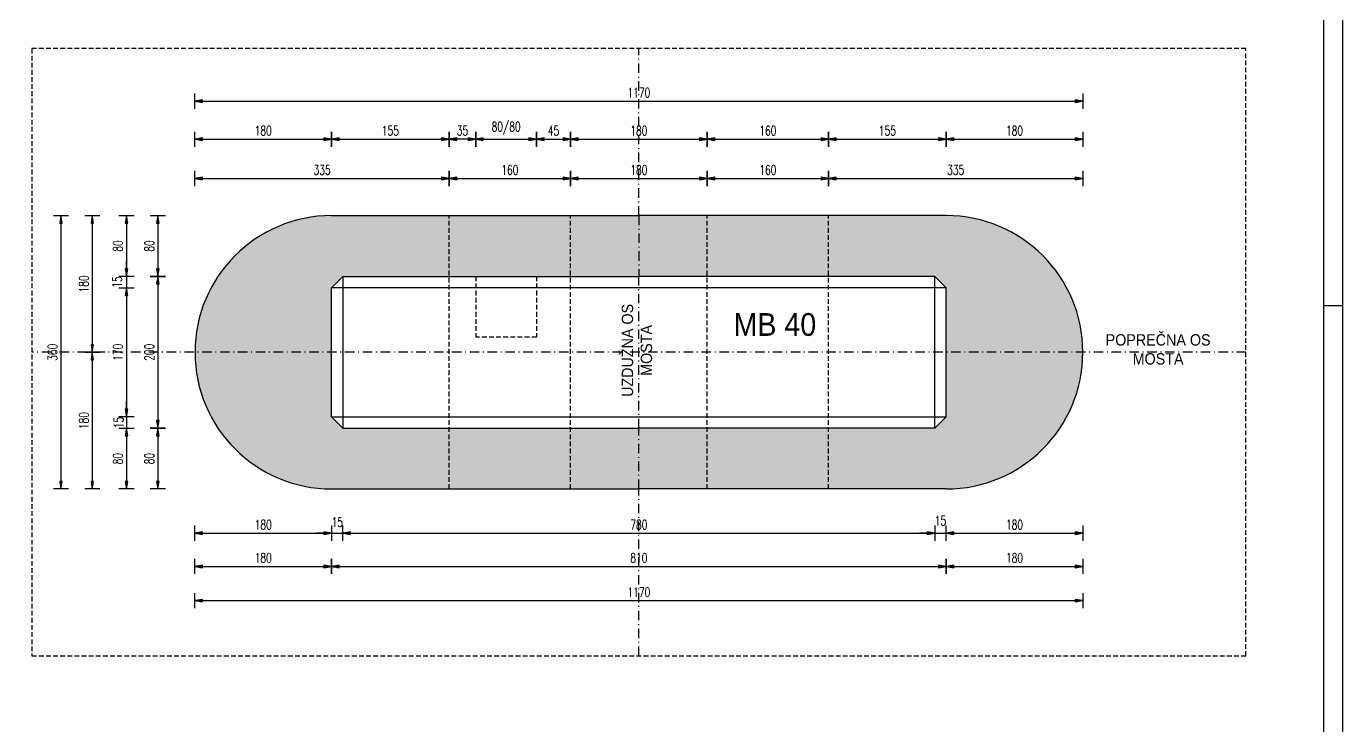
# Model space of a CAD drawing. Extents: x 729 to 13755, y 65128 to 68267.
# Drawn here: x 12021 to 13755, y 66060 to 66981 of the extents above; entities that cross this region are included whole.
import ezdxf

# ---------------------------------------------------------------- set-up
doc = ezdxf.new("R2010")
doc.units = 0
doc.header["$LTSCALE"] = 50
doc.header["$PDMODE"] = 34
doc.header["$PDSIZE"] = 5
doc.linetypes.add('CENTER', pattern=[0.47, 0.25, -0.1, 0.02, -0.1])
doc.linetypes.add('HIDDEN2', pattern=[0.1875, 0.125, -0.0625])
doc.layers.get('DEFPOINTS').update_dxf_attribs({"linetype": 'CONTINUOUS'})
for name, color, linetype in [('BETON', 7, 'CONTINUOUS'), ('BETON TANKO', 40, 'CONTINUOUS'), ('FILE', 8, 'CONTINUOUS'), ('KOTE', 4, 'CONTINUOUS'), ('NEVIDLJIVO', 9, 'HIDDEN2'), ('OSI', 2, 'CENTER'), ('POM', 9, 'CONTINUOUS'), ('TEKST', 7, 'CONTINUOUS')]:
    doc.layers.add(name, color=color, linetype=linetype)
doc.styles.add('KOTE', font='romans.shx', dxfattribs={"width": 0.7})
doc.styles.get("Standard").update_dxf_attribs({"font": 'romans.shx', "width": 0.9})
doc.dimstyles.new('M50', dxfattribs={"dimscale": 100, "dimtxt": 0.125, "dimasz": 0.1, "dimexe": 0.4, "dimexo": 2, "dimgap": 0.05, "dimtad": 1, "dimdec": 1, "dimrnd": 0.01, "dimdsep": 46, "dimtxsty": 'KOTE', "dimblk1": 'S', "dimblk2": 'S', "dimsah": 1, "dimcen": 0.4, "dimdle": 0.4, "dimse1": 1, "dimse2": 1, "dimclrd": 8, "dimclre": 251, "dimclrt": 4, "dimadec": 0, "dimazin": 0, "dimtfac": 1, "dimtdec": 1, "dimtmove": 2, "dimatfit": 3, "dimldrblk": 'S', "dimfxl": 0, "dimtvp": 1, "dimtolj": 1, "dimtzin": 4, "dimarcsym": 0})
pattern_1 = [(0, (0, -36.972), (1.5875, 3.175), [0, -3.175])]

# ---------------------------------------------------------------- blocks, each defined once
blk = doc.blocks.new('S')
at = {"layer": 'KOTE', "color": 9}
blk.add_line((0, 1), (0, -1), dxfattribs=at)
blk.add_lwpolyline([(-1, 0.17), (-1, -0.17), (0, 0)], close=True, dxfattribs=at)
at = {"layer": 'KOTE', "color": 9, "linetype": 'ByBlock'}
blk.add_solid([(-1, 0.17), (-1, -0.17), (0, 0)], dxfattribs=at)
blk = doc.blocks.new('*D824')
at = {"layer": 'DEFPOINTS', "color": 0}
for p in [(12423, 66731.5), (12194.1, 66651.5), (12438, 66651.5)]:
    blk.add_point(p, dxfattribs=at)
at = {"layer": 'POM', "color": 8, "lineweight": -2}
blk.add_line((12194.1, 66721.5), (12194.1, 66661.5), dxfattribs=at)
at = {"layer": 'POM', "color": 8, "lineweight": -2, "xscale": 10, "yscale": 10, "zscale": 10}
for p, rotation in [((12194.1, 66731.5), 90), ((12194.1, 66651.5), 270)]:
    blk.add_blockref('S', p, dxfattribs=dict(at, rotation=rotation))
at = {"layer": 'POM', "color": 4, "insert": (12182.8, 66691.5), "char_height": 12.5, "attachment_point": 5, "rotation": 90, "style": 'KOTE'}
blk.add_mtext('\\A1;80', dxfattribs=at)
blk = doc.blocks.new('*D825')
at = {"layer": 'DEFPOINTS', "color": 0}
for p in [(12438, 66651.5), (12194.1, 66451.5), (12438, 66451.5)]:
    blk.add_point(p, dxfattribs=at)
at = {"layer": 'POM', "color": 8, "lineweight": -2}
blk.add_line((12194.1, 66641.5), (12194.1, 66461.5), dxfattribs=at)
at = {"layer": 'POM', "color": 8, "lineweight": -2, "xscale": 10, "yscale": 10, "zscale": 10}
for p, rotation in [((12194.1, 66651.5), 90), ((12194.1, 66451.5), 270)]:
    blk.add_blockref('S', p, dxfattribs=dict(at, rotation=rotation))
at = {"layer": 'POM', "color": 4, "insert": (12182.8, 66551.5), "char_height": 12.5, "attachment_point": 5, "rotation": 90, "style": 'KOTE'}
blk.add_mtext('\\A1;200', dxfattribs=at)
blk = doc.blocks.new('*D826')
at = {"layer": 'DEFPOINTS', "color": 0}
for p in [(12438, 66451.5), (12194.1, 66371.5), (12423, 66371.5)]:
    blk.add_point(p, dxfattribs=at)
at = {"layer": 'POM', "color": 8, "lineweight": -2}
blk.add_line((12194.1, 66441.5), (12194.1, 66381.5), dxfattribs=at)
at = {"layer": 'POM', "color": 8, "lineweight": -2, "xscale": 10, "yscale": 10, "zscale": 10}
for p, rotation in [((12194.1, 66451.5), 90), ((12194.1, 66371.5), 270)]:
    blk.add_blockref('S', p, dxfattribs=dict(at, rotation=rotation))
at = {"layer": 'POM', "color": 4, "insert": (12182.8, 66411.5), "char_height": 12.5, "attachment_point": 5, "rotation": 90, "style": 'KOTE'}
blk.add_mtext('\\A1;80', dxfattribs=at)
blk = doc.blocks.new('*D827')
at = {"layer": 'DEFPOINTS', "color": 0}
for p in [(12423, 66731.5), (12107.7, 66551.5), (12243, 66551.5)]:
    blk.add_point(p, dxfattribs=at)
at = {"layer": 'POM', "color": 8, "lineweight": -2}
blk.add_line((12107.7, 66721.5), (12107.7, 66561.5), dxfattribs=at)
at = {"layer": 'POM', "color": 8, "lineweight": -2, "xscale": 10, "yscale": 10, "zscale": 10}
for p, rotation in [((12107.7, 66731.5), 90), ((12107.7, 66551.5), 270)]:
    blk.add_blockref('S', p, dxfattribs=dict(at, rotation=rotation))
at = {"layer": 'POM', "color": 4, "insert": (12096.5, 66641.5), "char_height": 12.5, "attachment_point": 5, "rotation": 90, "style": 'KOTE'}
blk.add_mtext('\\A1;180', dxfattribs=at)
blk = doc.blocks.new('*D828')
at = {"layer": 'DEFPOINTS', "color": 0}
for p in [(12578, 66780.5), (12578, 66731.5), (12243, 66551.5)]:
    blk.add_point(p, dxfattribs=at)
at = {"layer": 'POM', "color": 8, "lineweight": -2}
blk.add_line((12253, 66780.5), (12568, 66780.5), dxfattribs=at)
at = {"layer": 'POM', "color": 8, "lineweight": -2, "xscale": 10, "yscale": 10, "zscale": 10, "rotation": 180}
blk.add_blockref('S', (12243, 66780.5), dxfattribs=at)
at = {"layer": 'POM', "color": 8, "lineweight": -2, "xscale": 10, "yscale": 10, "zscale": 10}
blk.add_blockref('S', (12578, 66780.5), dxfattribs=at)
at = {"layer": 'POM', "color": 4, "insert": (12410.5, 66791.7), "char_height": 12.5, "attachment_point": 5, "style": 'KOTE'}
blk.add_mtext('\\A1;335', dxfattribs=at)
blk = doc.blocks.new('*D829')
at = {"layer": 'DEFPOINTS', "color": 0}
for p in [(12738, 66780.5), (12578, 66731.5), (12738, 66731.5)]:
    blk.add_point(p, dxfattribs=at)
at = {"layer": 'POM', "color": 8, "lineweight": -2}
blk.add_line((12588, 66780.5), (12728, 66780.5), dxfattribs=at)
at = {"layer": 'POM', "color": 8, "lineweight": -2, "xscale": 10, "yscale": 10, "zscale": 10, "rotation": 180}
blk.add_blockref('S', (12578, 66780.5), dxfattribs=at)
at = {"layer": 'POM', "color": 8, "lineweight": -2, "xscale": 10, "yscale": 10, "zscale": 10}
blk.add_blockref('S', (12738, 66780.5), dxfattribs=at)
at = {"layer": 'POM', "color": 4, "insert": (12658, 66791.7), "char_height": 12.5, "attachment_point": 5, "style": 'KOTE'}
blk.add_mtext('\\A1;160', dxfattribs=at)
blk = doc.blocks.new('*D830')
at = {"layer": 'DEFPOINTS', "color": 0}
for p in [(12918, 66780.5), (12738, 66731.5), (12918, 66731.5)]:
    blk.add_point(p, dxfattribs=at)
at = {"layer": 'POM', "color": 8, "lineweight": -2}
blk.add_line((12748, 66780.5), (12908, 66780.5), dxfattribs=at)
at = {"layer": 'POM', "color": 8, "lineweight": -2, "xscale": 10, "yscale": 10, "zscale": 10, "rotation": 180}
blk.add_blockref('S', (12738, 66780.5), dxfattribs=at)
at = {"layer": 'POM', "color": 8, "lineweight": -2, "xscale": 10, "yscale": 10, "zscale": 10}
blk.add_blockref('S', (12918, 66780.5), dxfattribs=at)
at = {"layer": 'POM', "color": 4, "insert": (12828, 66791.7), "char_height": 12.5, "attachment_point": 5, "style": 'KOTE'}
blk.add_mtext('\\A1;180', dxfattribs=at)
blk = doc.blocks.new('*D831')
at = {"layer": 'DEFPOINTS', "color": 0}
for p in [(13078, 66780.5), (12918, 66731.5), (13078, 66731.5)]:
    blk.add_point(p, dxfattribs=at)
at = {"layer": 'POM', "color": 8, "lineweight": -2}
blk.add_line((12928, 66780.5), (13068, 66780.5), dxfattribs=at)
at = {"layer": 'POM', "color": 8, "lineweight": -2, "xscale": 10, "yscale": 10, "zscale": 10, "rotation": 180}
blk.add_blockref('S', (12918, 66780.5), dxfattribs=at)
at = {"layer": 'POM', "color": 8, "lineweight": -2, "xscale": 10, "yscale": 10, "zscale": 10}
blk.add_blockref('S', (13078, 66780.5), dxfattribs=at)
at = {"layer": 'POM', "color": 4, "insert": (12998, 66791.7), "char_height": 12.5, "attachment_point": 5, "style": 'KOTE'}
blk.add_mtext('\\A1;160', dxfattribs=at)
blk = doc.blocks.new('*D832')
at = {"layer": 'DEFPOINTS', "color": 0}
for p in [(13413, 66780.5), (13078, 66731.5), (13413, 66551.5)]:
    blk.add_point(p, dxfattribs=at)
at = {"layer": 'POM', "color": 8, "lineweight": -2}
blk.add_line((13088, 66780.5), (13403, 66780.5), dxfattribs=at)
at = {"layer": 'POM', "color": 8, "lineweight": -2, "xscale": 10, "yscale": 10, "zscale": 10, "rotation": 180}
blk.add_blockref('S', (13078, 66780.5), dxfattribs=at)
at = {"layer": 'POM', "color": 8, "lineweight": -2, "xscale": 10, "yscale": 10, "zscale": 10}
blk.add_blockref('S', (13413, 66780.5), dxfattribs=at)
at = {"layer": 'POM', "color": 4, "insert": (13245.5, 66791.7), "char_height": 12.5, "attachment_point": 5, "style": 'KOTE'}
blk.add_mtext('\\A1;335', dxfattribs=at)
blk = doc.blocks.new('*D833')
at = {"layer": 'DEFPOINTS', "color": 0}
for p in [(12423, 66832.1), (12423, 66731.5), (12243, 66551.5)]:
    blk.add_point(p, dxfattribs=at)
at = {"layer": 'POM', "color": 8, "lineweight": -2}
blk.add_line((12253, 66832.1), (12413, 66832.1), dxfattribs=at)
at = {"layer": 'POM', "color": 8, "lineweight": -2, "xscale": 10, "yscale": 10, "zscale": 10, "rotation": 180}
blk.add_blockref('S', (12243, 66832.1), dxfattribs=at)
at = {"layer": 'POM', "color": 8, "lineweight": -2, "xscale": 10, "yscale": 10, "zscale": 10}
blk.add_blockref('S', (12423, 66832.1), dxfattribs=at)
at = {"layer": 'POM', "color": 4, "insert": (12333, 66843.4), "char_height": 12.5, "attachment_point": 5, "style": 'KOTE'}
blk.add_mtext('\\A1;180', dxfattribs=at)
blk = doc.blocks.new('*D834')
at = {"layer": 'DEFPOINTS', "color": 0}
for p in [(12578, 66832.1), (12423, 66731.5), (12578, 66731.5)]:
    blk.add_point(p, dxfattribs=at)
at = {"layer": 'POM', "color": 8, "lineweight": -2}
blk.add_line((12433, 66832.1), (12568, 66832.1), dxfattribs=at)
at = {"layer": 'POM', "color": 8, "lineweight": -2, "xscale": 10, "yscale": 10, "zscale": 10, "rotation": 180}
blk.add_blockref('S', (12423, 66832.1), dxfattribs=at)
at = {"layer": 'POM', "color": 8, "lineweight": -2, "xscale": 10, "yscale": 10, "zscale": 10}
blk.add_blockref('S', (12578, 66832.1), dxfattribs=at)
at = {"layer": 'POM', "color": 4, "insert": (12500.5, 66843.4), "char_height": 12.5, "attachment_point": 5, "style": 'KOTE'}
blk.add_mtext('\\A1;155', dxfattribs=at)
blk = doc.blocks.new('*D835')
at = {"layer": 'DEFPOINTS', "color": 0}
for p in [(12693, 66832.1), (12613, 66651.5), (12693, 66651.5)]:
    blk.add_point(p, dxfattribs=at)
at = {"layer": 'POM', "color": 8, "lineweight": -2}
blk.add_line((12623, 66832.1), (12683, 66832.1), dxfattribs=at)
at = {"layer": 'POM', "color": 8, "lineweight": -2, "xscale": 10, "yscale": 10, "zscale": 10, "rotation": 180}
blk.add_blockref('S', (12613, 66832.1), dxfattribs=at)
at = {"layer": 'POM', "color": 8, "lineweight": -2, "xscale": 10, "yscale": 10, "zscale": 10}
blk.add_blockref('S', (12693, 66832.1), dxfattribs=at)
at = {"layer": 'POM', "color": 4, "insert": (12653, 66846.6), "char_height": 12.5, "attachment_point": 5, "style": 'KOTE'}
blk.add_mtext('\\A1;80/{\\fRomanS|b0|i0|c238|p2;80}', dxfattribs=at)
blk = doc.blocks.new('*D836')
at = {"layer": 'DEFPOINTS', "color": 0}
for p in [(12738, 66832.1), (12738, 66731.5), (12693, 66651.5)]:
    blk.add_point(p, dxfattribs=at)
at = {"layer": 'POM', "color": 8, "lineweight": -2}
blk.add_line((12703, 66832.1), (12728, 66832.1), dxfattribs=at)
at = {"layer": 'POM', "color": 8, "lineweight": -2, "xscale": 10, "yscale": 10, "zscale": 10, "rotation": 180}
blk.add_blockref('S', (12693, 66832.1), dxfattribs=at)
at = {"layer": 'POM', "color": 8, "lineweight": -2, "xscale": 10, "yscale": 10, "zscale": 10}
blk.add_blockref('S', (12738, 66832.1), dxfattribs=at)
at = {"layer": 'POM', "color": 4, "insert": (12715.5, 66843.4), "char_height": 12.5, "attachment_point": 5, "style": 'KOTE'}
blk.add_mtext('\\A1;45', dxfattribs=at)
blk = doc.blocks.new('*D837')
at = {"layer": 'DEFPOINTS', "color": 0}
for p in [(12918, 66832.1), (12738, 66731.5), (12918, 66731.5)]:
    blk.add_point(p, dxfattribs=at)
at = {"layer": 'POM', "color": 8, "lineweight": -2}
blk.add_line((12748, 66832.1), (12908, 66832.1), dxfattribs=at)
at = {"layer": 'POM', "color": 8, "lineweight": -2, "xscale": 10, "yscale": 10, "zscale": 10, "rotation": 180}
blk.add_blockref('S', (12738, 66832.1), dxfattribs=at)
at = {"layer": 'POM', "color": 8, "lineweight": -2, "xscale": 10, "yscale": 10, "zscale": 10}
blk.add_blockref('S', (12918, 66832.1), dxfattribs=at)
at = {"layer": 'POM', "color": 4, "insert": (12828, 66843.4), "char_height": 12.5, "attachment_point": 5, "style": 'KOTE'}
blk.add_mtext('\\A1;180', dxfattribs=at)
blk = doc.blocks.new('*D838')
at = {"layer": 'DEFPOINTS', "color": 0}
for p in [(13078, 66832.1), (12918, 66731.5), (13078, 66731.5)]:
    blk.add_point(p, dxfattribs=at)
at = {"layer": 'POM', "color": 8, "lineweight": -2}
blk.add_line((12928, 66832.1), (13068, 66832.1), dxfattribs=at)
at = {"layer": 'POM', "color": 8, "lineweight": -2, "xscale": 10, "yscale": 10, "zscale": 10, "rotation": 180}
blk.add_blockref('S', (12918, 66832.1), dxfattribs=at)
at = {"layer": 'POM', "color": 8, "lineweight": -2, "xscale": 10, "yscale": 10, "zscale": 10}
blk.add_blockref('S', (13078, 66832.1), dxfattribs=at)
at = {"layer": 'POM', "color": 4, "insert": (12998, 66843.4), "char_height": 12.5, "attachment_point": 5, "style": 'KOTE'}
blk.add_mtext('\\A1;160', dxfattribs=at)
blk = doc.blocks.new('*D839')
at = {"layer": 'DEFPOINTS', "color": 0}
for p in [(13233, 66832.1), (13078, 66731.5), (13233, 66731.5)]:
    blk.add_point(p, dxfattribs=at)
at = {"layer": 'POM', "color": 8, "lineweight": -2}
blk.add_line((13088, 66832.1), (13223, 66832.1), dxfattribs=at)
at = {"layer": 'POM', "color": 8, "lineweight": -2, "xscale": 10, "yscale": 10, "zscale": 10, "rotation": 180}
blk.add_blockref('S', (13078, 66832.1), dxfattribs=at)
at = {"layer": 'POM', "color": 8, "lineweight": -2, "xscale": 10, "yscale": 10, "zscale": 10}
blk.add_blockref('S', (13233, 66832.1), dxfattribs=at)
at = {"layer": 'POM', "color": 4, "insert": (13155.5, 66843.4), "char_height": 12.5, "attachment_point": 5, "style": 'KOTE'}
blk.add_mtext('\\A1;155', dxfattribs=at)
blk = doc.blocks.new('*D840')
at = {"layer": 'DEFPOINTS', "color": 0}
for p in [(13413, 66832.1), (13233, 66731.5), (13413, 66551.5)]:
    blk.add_point(p, dxfattribs=at)
at = {"layer": 'POM', "color": 8, "lineweight": -2}
blk.add_line((13243, 66832.1), (13403, 66832.1), dxfattribs=at)
at = {"layer": 'POM', "color": 8, "lineweight": -2, "xscale": 10, "yscale": 10, "zscale": 10, "rotation": 180}
blk.add_blockref('S', (13233, 66832.1), dxfattribs=at)
at = {"layer": 'POM', "color": 8, "lineweight": -2, "xscale": 10, "yscale": 10, "zscale": 10}
blk.add_blockref('S', (13413, 66832.1), dxfattribs=at)
at = {"layer": 'POM', "color": 4, "insert": (13323, 66843.4), "char_height": 12.5, "attachment_point": 5, "style": 'KOTE'}
blk.add_mtext('\\A1;180', dxfattribs=at)
blk = doc.blocks.new('*D841')
at = {"layer": 'DEFPOINTS', "color": 0}
for p in [(13413, 66882.3), (12243, 66551.5), (13413, 66551.5)]:
    blk.add_point(p, dxfattribs=at)
at = {"layer": 'POM', "color": 8, "lineweight": -2}
blk.add_line((12253, 66882.3), (13403, 66882.3), dxfattribs=at)
at = {"layer": 'POM', "color": 8, "lineweight": -2, "xscale": 10, "yscale": 10, "zscale": 10, "rotation": 180}
blk.add_blockref('S', (12243, 66882.3), dxfattribs=at)
at = {"layer": 'POM', "color": 8, "lineweight": -2, "xscale": 10, "yscale": 10, "zscale": 10}
blk.add_blockref('S', (13413, 66882.3), dxfattribs=at)
at = {"layer": 'POM', "color": 4, "insert": (12828, 66893.6), "char_height": 12.5, "attachment_point": 5, "style": 'KOTE'}
blk.add_mtext('\\A1;1170', dxfattribs=at)
blk = doc.blocks.new('*D842')
at = {"layer": 'DEFPOINTS', "color": 0}
for p in [(12243, 66551.5), (13413, 66551.5), (13413, 66224.4)]:
    blk.add_point(p, dxfattribs=at)
at = {"layer": 'POM', "color": 8, "lineweight": -2}
blk.add_line((12253, 66224.4), (13403, 66224.4), dxfattribs=at)
at = {"layer": 'POM', "color": 8, "lineweight": -2, "xscale": 10, "yscale": 10, "zscale": 10, "rotation": 180}
blk.add_blockref('S', (12243, 66224.4), dxfattribs=at)
at = {"layer": 'POM', "color": 8, "lineweight": -2, "xscale": 10, "yscale": 10, "zscale": 10}
blk.add_blockref('S', (13413, 66224.4), dxfattribs=at)
at = {"layer": 'POM', "color": 4, "insert": (12828, 66235.6), "char_height": 12.5, "attachment_point": 5, "style": 'KOTE'}
blk.add_mtext('\\A1;1170', dxfattribs=at)
blk = doc.blocks.new('*D843')
at = {"layer": 'DEFPOINTS', "color": 0}
for p in [(12243, 66551.5), (12107.7, 66371.5), (12423, 66371.5)]:
    blk.add_point(p, dxfattribs=at)
at = {"layer": 'POM', "color": 8, "lineweight": -2}
blk.add_line((12107.7, 66541.5), (12107.7, 66381.5), dxfattribs=at)
at = {"layer": 'POM', "color": 8, "lineweight": -2, "xscale": 10, "yscale": 10, "zscale": 10}
for p, rotation in [((12107.7, 66551.5), 90), ((12107.7, 66371.5), 270)]:
    blk.add_blockref('S', p, dxfattribs=dict(at, rotation=rotation))
at = {"layer": 'POM', "color": 4, "insert": (12096.5, 66461.5), "char_height": 12.5, "attachment_point": 5, "rotation": 90, "style": 'KOTE'}
blk.add_mtext('\\A1;180', dxfattribs=at)
blk = doc.blocks.new('*D844')
at = {"layer": 'DEFPOINTS', "color": 0}
for p in [(12423, 66731.5), (12066.4, 66371.5), (12423, 66371.5)]:
    blk.add_point(p, dxfattribs=at)
at = {"layer": 'POM', "color": 8, "lineweight": -2}
blk.add_line((12066.4, 66721.5), (12066.4, 66381.5), dxfattribs=at)
at = {"layer": 'POM', "color": 8, "lineweight": -2, "xscale": 10, "yscale": 10, "zscale": 10}
for p, rotation in [((12066.4, 66731.5), 90), ((12066.4, 66371.5), 270)]:
    blk.add_blockref('S', p, dxfattribs=dict(at, rotation=rotation))
at = {"layer": 'POM', "color": 4, "insert": (12055.2, 66551.5), "char_height": 12.5, "attachment_point": 5, "rotation": 90, "style": 'KOTE'}
blk.add_mtext('\\A1;360', dxfattribs=at)
blk = doc.blocks.new('*D845')
at = {"layer": 'DEFPOINTS', "color": 0}
for p in [(12423, 66731.5), (12152.7, 66651.5), (12438, 66651.5)]:
    blk.add_point(p, dxfattribs=at)
at = {"layer": 'POM', "color": 8, "lineweight": -2}
blk.add_line((12152.7, 66721.5), (12152.7, 66661.5), dxfattribs=at)
at = {"layer": 'POM', "color": 8, "lineweight": -2, "xscale": 10, "yscale": 10, "zscale": 10}
for p, rotation in [((12152.7, 66731.5), 90), ((12152.7, 66651.5), 270)]:
    blk.add_blockref('S', p, dxfattribs=dict(at, rotation=rotation))
at = {"layer": 'POM', "color": 4, "insert": (12141.4, 66691.5), "char_height": 12.5, "attachment_point": 5, "rotation": 90, "style": 'KOTE'}
blk.add_mtext('\\A1;80', dxfattribs=at)
blk = doc.blocks.new('*D846')
at = {"layer": 'DEFPOINTS', "color": 0}
for p in [(12438, 66651.5), (12152.7, 66636.5), (12423, 66636.5)]:
    blk.add_point(p, dxfattribs=at)
at = {"layer": 'POM', "color": 8, "lineweight": -2}
for p, q in [((12152.7, 66661.5), (12152.7, 66671.5)), ((12152.7, 66651.5), (12152.7, 66636.5)), ((12152.7, 66626.5), (12152.7, 66616.5))]:
    blk.add_line(p, q, dxfattribs=at)
at = {"layer": 'POM', "color": 8, "lineweight": -2, "xscale": 10, "yscale": 10, "zscale": 10}
for p, rotation in [((12152.7, 66651.5), 270), ((12152.7, 66636.5), 90)]:
    blk.add_blockref('S', p, dxfattribs=dict(at, rotation=rotation))
at = {"layer": 'POM', "color": 4, "insert": (12140.5, 66644), "char_height": 12.5, "attachment_point": 5, "rotation": 90, "style": 'KOTE'}
blk.add_mtext('\\A1;15', dxfattribs=at)
blk = doc.blocks.new('*D847')
at = {"layer": 'DEFPOINTS', "color": 0}
for p in [(12423, 66636.5), (12152.7, 66466.5), (12423, 66466.5)]:
    blk.add_point(p, dxfattribs=at)
at = {"layer": 'POM', "color": 8, "lineweight": -2}
blk.add_line((12152.7, 66626.5), (12152.7, 66476.5), dxfattribs=at)
at = {"layer": 'POM', "color": 8, "lineweight": -2, "xscale": 10, "yscale": 10, "zscale": 10}
for p, rotation in [((12152.7, 66636.5), 90), ((12152.7, 66466.5), 270)]:
    blk.add_blockref('S', p, dxfattribs=dict(at, rotation=rotation))
at = {"layer": 'POM', "color": 4, "insert": (12141.4, 66551.5), "char_height": 12.5, "attachment_point": 5, "rotation": 90, "style": 'KOTE'}
blk.add_mtext('\\A1;170', dxfattribs=at)
blk = doc.blocks.new('*D848')
at = {"layer": 'DEFPOINTS', "color": 0}
for p in [(12423, 66466.5), (12152.7, 66451.5), (12438, 66451.5)]:
    blk.add_point(p, dxfattribs=at)
at = {"layer": 'POM', "color": 8, "lineweight": -2}
for p, q in [((12152.7, 66476.5), (12152.7, 66486.5)), ((12152.7, 66466.5), (12152.7, 66451.5)), ((12152.7, 66441.5), (12152.7, 66431.5))]:
    blk.add_line(p, q, dxfattribs=at)
at = {"layer": 'POM', "color": 8, "lineweight": -2, "xscale": 10, "yscale": 10, "zscale": 10}
for p, rotation in [((12152.7, 66466.5), 270), ((12152.7, 66451.5), 90)]:
    blk.add_blockref('S', p, dxfattribs=dict(at, rotation=rotation))
at = {"layer": 'POM', "color": 4, "insert": (12142.4, 66459), "char_height": 12.5, "attachment_point": 5, "rotation": 90, "style": 'KOTE'}
blk.add_mtext('\\A1;15', dxfattribs=at)
blk = doc.blocks.new('*D849')
at = {"layer": 'DEFPOINTS', "color": 0}
for p in [(12438, 66451.5), (12152.7, 66371.5), (12438, 66371.5)]:
    blk.add_point(p, dxfattribs=at)
at = {"layer": 'POM', "color": 8, "lineweight": -2}
blk.add_line((12152.7, 66441.5), (12152.7, 66381.5), dxfattribs=at)
at = {"layer": 'POM', "color": 8, "lineweight": -2, "xscale": 10, "yscale": 10, "zscale": 10}
for p, rotation in [((12152.7, 66451.5), 90), ((12152.7, 66371.5), 270)]:
    blk.add_blockref('S', p, dxfattribs=dict(at, rotation=rotation))
at = {"layer": 'POM', "color": 4, "insert": (12141.4, 66411.5), "char_height": 12.5, "attachment_point": 5, "rotation": 90, "style": 'KOTE'}
blk.add_mtext('\\A1;80', dxfattribs=at)
blk = doc.blocks.new('*D850')
at = {"layer": 'DEFPOINTS', "color": 0}
for p in [(12243, 66551.5), (12423, 66466.5), (12423, 66313.3)]:
    blk.add_point(p, dxfattribs=at)
at = {"layer": 'POM', "color": 8, "lineweight": -2}
blk.add_line((12253, 66313.3), (12413, 66313.3), dxfattribs=at)
at = {"layer": 'POM', "color": 8, "lineweight": -2, "xscale": 10, "yscale": 10, "zscale": 10, "rotation": 180}
blk.add_blockref('S', (12243, 66313.3), dxfattribs=at)
at = {"layer": 'POM', "color": 8, "lineweight": -2, "xscale": 10, "yscale": 10, "zscale": 10}
blk.add_blockref('S', (12423, 66313.3), dxfattribs=at)
at = {"layer": 'POM', "color": 4, "insert": (12333, 66324.5), "char_height": 12.5, "attachment_point": 5, "style": 'KOTE'}
blk.add_mtext('\\A1;180', dxfattribs=at)
blk = doc.blocks.new('*D851')
at = {"layer": 'DEFPOINTS', "color": 0}
for p in [(12423, 66466.5), (12438, 66451.5), (12438, 66313.3)]:
    blk.add_point(p, dxfattribs=at)
at = {"layer": 'POM', "color": 8, "lineweight": -2}
for p, q in [((12413, 66313.3), (12403, 66313.3)), ((12423, 66313.3), (12438, 66313.3)), ((12448, 66313.3), (12458, 66313.3))]:
    blk.add_line(p, q, dxfattribs=at)
at = {"layer": 'POM', "color": 8, "lineweight": -2, "xscale": 10, "yscale": 10, "zscale": 10}
blk.add_blockref('S', (12423, 66313.3), dxfattribs=at)
at = {"layer": 'POM', "color": 8, "lineweight": -2, "xscale": 10, "yscale": 10, "zscale": 10, "rotation": 180}
blk.add_blockref('S', (12438, 66313.3), dxfattribs=at)
at = {"layer": 'POM', "color": 4, "insert": (12430.5, 66327.7), "char_height": 12.5, "attachment_point": 5, "style": 'KOTE'}
blk.add_mtext('\\A1;15', dxfattribs=at)
blk = doc.blocks.new('*D852')
at = {"layer": 'DEFPOINTS', "color": 0}
for p in [(12438, 66451.5), (13218, 66451.5), (13218, 66313.3)]:
    blk.add_point(p, dxfattribs=at)
at = {"layer": 'POM', "color": 8, "lineweight": -2}
blk.add_line((12448, 66313.3), (13208, 66313.3), dxfattribs=at)
at = {"layer": 'POM', "color": 8, "lineweight": -2, "xscale": 10, "yscale": 10, "zscale": 10, "rotation": 180}
blk.add_blockref('S', (12438, 66313.3), dxfattribs=at)
at = {"layer": 'POM', "color": 8, "lineweight": -2, "xscale": 10, "yscale": 10, "zscale": 10}
blk.add_blockref('S', (13218, 66313.3), dxfattribs=at)
at = {"layer": 'POM', "color": 4, "insert": (12828, 66324.5), "char_height": 12.5, "attachment_point": 5, "style": 'KOTE'}
blk.add_mtext('\\A1;780', dxfattribs=at)
blk = doc.blocks.new('*D853')
at = {"layer": 'DEFPOINTS', "color": 0}
for p in [(13233, 66466.5), (13218, 66451.5), (13233, 66313.3)]:
    blk.add_point(p, dxfattribs=at)
at = {"layer": 'POM', "color": 8, "lineweight": -2}
for p, q in [((13208, 66313.3), (13198, 66313.3)), ((13218, 66313.3), (13233, 66313.3)), ((13243, 66313.3), (13253, 66313.3))]:
    blk.add_line(p, q, dxfattribs=at)
at = {"layer": 'POM', "color": 8, "lineweight": -2, "xscale": 10, "yscale": 10, "zscale": 10}
blk.add_blockref('S', (13218, 66313.3), dxfattribs=at)
at = {"layer": 'POM', "color": 8, "lineweight": -2, "xscale": 10, "yscale": 10, "zscale": 10, "rotation": 180}
blk.add_blockref('S', (13233, 66313.3), dxfattribs=at)
at = {"layer": 'POM', "color": 4, "insert": (13225.5, 66329.8), "char_height": 12.5, "attachment_point": 5, "style": 'KOTE'}
blk.add_mtext('\\A1;15', dxfattribs=at)
blk = doc.blocks.new('*D854')
at = {"layer": 'DEFPOINTS', "color": 0}
for p in [(13413, 66551.5), (13233, 66466.5), (13413, 66313.3)]:
    blk.add_point(p, dxfattribs=at)
at = {"layer": 'POM', "color": 8, "lineweight": -2}
blk.add_line((13243, 66313.3), (13403, 66313.3), dxfattribs=at)
at = {"layer": 'POM', "color": 8, "lineweight": -2, "xscale": 10, "yscale": 10, "zscale": 10, "rotation": 180}
blk.add_blockref('S', (13233, 66313.3), dxfattribs=at)
at = {"layer": 'POM', "color": 8, "lineweight": -2, "xscale": 10, "yscale": 10, "zscale": 10}
blk.add_blockref('S', (13413, 66313.3), dxfattribs=at)
at = {"layer": 'POM', "color": 4, "insert": (13323, 66324.5), "char_height": 12.5, "attachment_point": 5, "style": 'KOTE'}
blk.add_mtext('\\A1;180', dxfattribs=at)
blk = doc.blocks.new('*D855')
at = {"layer": 'DEFPOINTS', "color": 0}
for p in [(12243, 66551.5), (12423, 66466.5), (12423, 66269.5)]:
    blk.add_point(p, dxfattribs=at)
at = {"layer": 'POM', "color": 8, "lineweight": -2}
blk.add_line((12253, 66269.5), (12413, 66269.5), dxfattribs=at)
at = {"layer": 'POM', "color": 8, "lineweight": -2, "xscale": 10, "yscale": 10, "zscale": 10, "rotation": 180}
blk.add_blockref('S', (12243, 66269.5), dxfattribs=at)
at = {"layer": 'POM', "color": 8, "lineweight": -2, "xscale": 10, "yscale": 10, "zscale": 10}
blk.add_blockref('S', (12423, 66269.5), dxfattribs=at)
at = {"layer": 'POM', "color": 4, "insert": (12333, 66280.7), "char_height": 12.5, "attachment_point": 5, "style": 'KOTE'}
blk.add_mtext('\\A1;180', dxfattribs=at)
blk = doc.blocks.new('*D856')
at = {"layer": 'DEFPOINTS', "color": 0}
for p in [(12423, 66466.5), (13233, 66466.5), (13233, 66269.5)]:
    blk.add_point(p, dxfattribs=at)
at = {"layer": 'POM', "color": 8, "lineweight": -2}
blk.add_line((12433, 66269.5), (13223, 66269.5), dxfattribs=at)
at = {"layer": 'POM', "color": 8, "lineweight": -2, "xscale": 10, "yscale": 10, "zscale": 10, "rotation": 180}
blk.add_blockref('S', (12423, 66269.5), dxfattribs=at)
at = {"layer": 'POM', "color": 8, "lineweight": -2, "xscale": 10, "yscale": 10, "zscale": 10}
blk.add_blockref('S', (13233, 66269.5), dxfattribs=at)
at = {"layer": 'POM', "color": 4, "insert": (12828, 66280.7), "char_height": 12.5, "attachment_point": 5, "style": 'KOTE'}
blk.add_mtext('\\A1;810', dxfattribs=at)
blk = doc.blocks.new('*D857')
at = {"layer": 'DEFPOINTS', "color": 0}
for p in [(13413, 66551.5), (13233, 66466.5), (13413, 66269.5)]:
    blk.add_point(p, dxfattribs=at)
at = {"layer": 'POM', "color": 8, "lineweight": -2}
blk.add_line((13243, 66269.5), (13403, 66269.5), dxfattribs=at)
at = {"layer": 'POM', "color": 8, "lineweight": -2, "xscale": 10, "yscale": 10, "zscale": 10, "rotation": 180}
blk.add_blockref('S', (13233, 66269.5), dxfattribs=at)
at = {"layer": 'POM', "color": 8, "lineweight": -2, "xscale": 10, "yscale": 10, "zscale": 10}
blk.add_blockref('S', (13413, 66269.5), dxfattribs=at)
at = {"layer": 'POM', "color": 4, "insert": (13323, 66280.7), "char_height": 12.5, "attachment_point": 5, "style": 'KOTE'}
blk.add_mtext('\\A1;180', dxfattribs=at)
blk = doc.blocks.new('*D868')
at = {"layer": 'BETON TANKO', "color": 8, "lineweight": -2}
blk.add_line((12603, 66832.1), (12588, 66832.1), dxfattribs=at)
at = {"layer": 'DEFPOINTS', "color": 0}
for p in [(12578, 66832.1), (12578, 66731.5), (12613, 66651.5)]:
    blk.add_point(p, dxfattribs=at)
at = {"layer": 'BETON TANKO', "color": 8, "lineweight": -2, "xscale": 10, "yscale": 10, "zscale": 10, "rotation": 180}
blk.add_blockref('S', (12578, 66832.1), dxfattribs=at)
at = {"layer": 'BETON TANKO', "color": 8, "lineweight": -2, "xscale": 10, "yscale": 10, "zscale": 10}
blk.add_blockref('S', (12613, 66832.1), dxfattribs=at)
at = {"layer": 'BETON TANKO', "color": 4, "insert": (12595.5, 66843.4), "char_height": 12.5, "attachment_point": 5, "style": 'KOTE'}
blk.add_mtext('\\A1;35', dxfattribs=at)

msp = doc.modelspace()

# ---------------------------------------------------------------- hatches: boundary and pattern name
at = {"layer": 'BETON TANKO'}
h = msp.add_hatch(dxfattribs=at)
h.set_pattern_fill('DOTS', color=256, scale=2, style=0)
h.set_pattern_definition(pattern_1)
edge = h.paths.add_edge_path()
edge.add_arc((12423.03, 66551.54), 180, 90, 270)
edge.add_line((12423.03, 66371.54), (12828.03, 66371.54))
edge.add_line((12828.03, 66371.54), (12828.03, 66451.54))
edge.add_line((12828.03, 66451.54), (12438.03, 66451.54))
edge.add_line((12438.03, 66451.54), (12423.03, 66466.54))
edge.add_line((12423.03, 66466.54), (12423.03, 66636.54))
edge.add_line((12423.03, 66636.54), (12438.03, 66651.54))
edge.add_line((12438.03, 66651.54), (12828.03, 66651.54))
edge.add_line((12828.03, 66651.54), (12828.03, 66731.54))
edge.add_line((12828.03, 66731.54), (12423.03, 66731.54))
h = msp.add_hatch(dxfattribs=at)
h.set_pattern_fill('DOTS', color=256, scale=2, style=0)
h.set_pattern_definition(pattern_1)
edge = h.paths.add_edge_path()
edge.add_line((12828.03, 66731.54), (12828.03, 66651.54))
edge.add_line((12828.03, 66651.54), (13218.03, 66651.54))
edge.add_line((13218.03, 66651.54), (13233.03, 66636.54))
edge.add_line((13233.03, 66636.54), (13233.03, 66466.54))
edge.add_line((13233.03, 66466.54), (13218.03, 66451.54))
edge.add_line((13218.03, 66451.54), (12828.03, 66451.54))
edge.add_line((12828.03, 66451.54), (12828.03, 66371.54))
edge.add_line((12828.03, 66371.54), (13233.03, 66371.54))
edge.add_arc((13233.03, 66551.54), 180, 270, 450)
edge.add_line((13233.03, 66731.54), (12828.03, 66731.54))

# ---------------------------------------------------------------- linework, layer by layer
at = {"layer": 'BETON'}
for p, q in [((12423.03, 66731.54), (12828.03, 66731.54)), ((13233.03, 66731.54), (12828.03, 66731.54)), ((12438.03, 66651.54), (12423.03, 66636.54)), ((12438.03, 66651.54), (12828.03, 66651.54)), ((13218.03, 66651.54), (12828.03, 66651.54)), ((13233.03, 66636.54), (13218.03, 66651.54)), ((12423.03, 66466.54), (12423.03, 66636.54)), ((13233.03, 66466.54), (13233.03, 66636.54)), ((12423.03, 66466.54), (12438.03, 66451.54)), ((13233.03, 66466.54), (13218.03, 66451.54)), ((12438.03, 66451.54), (12828.03, 66451.54)), ((13218.03, 66451.54), (12828.03, 66451.54)), ((12423.03, 66371.54), (12828.03, 66371.54)), ((13233.03, 66371.54), (12828.03, 66371.54))]:
    msp.add_line(p, q, dxfattribs=at)
for points in [[(8850.77, 65128.08), (13755.48, 65128.08), (13755.48, 68060.75), (8850.77, 68060.75)], [(8975.77, 65153.08), (13730.48, 65153.08), (13730.48, 68035.75), (8975.77, 68035.75)]]:
    msp.add_lwpolyline(points, close=True, dxfattribs=at)
for centre, start, end in [((12423.03, 66551.54), 90, 270), ((13233.03, 66551.54), 270, 90)]:
    msp.add_arc(centre, 180, start, end, dxfattribs=at)
at = {"layer": 'FILE'}
msp.add_line((13730.48, 66613.08), (13755.48, 66613.08), dxfattribs=at)
at = {"layer": 'NEVIDLJIVO'}
for p, q in [((12578.03, 66371.54), (12578.03, 66731.54)), ((12738.03, 66371.54), (12738.03, 66731.54)), ((12918.03, 66371.54), (12918.03, 66731.54)), ((13078.03, 66371.54), (13078.03, 66731.54)), ((12613.03, 66651.54), (12613.03, 66571.54)), ((12693.03, 66651.54), (12693.03, 66571.54)), ((12693.03, 66571.54), (12613.03, 66571.54))]:
    msp.add_line(p, q, dxfattribs=at)
msp.add_lwpolyline([(13628.03, 66951.54), (12028.03, 66951.54), (12028.03, 66151.54), (13628.03, 66151.54)], close=True, dxfattribs=at)
at = {"layer": 'OSI'}
for p, q in [((12828.03, 66731.54), (12828.03, 66951.54)), ((12828.03, 66731.54), (12828.03, 66651.54)), ((12828.03, 66451.54), (12828.03, 66651.54)), ((13628.03, 66551.54), (12028.03, 66551.54)), ((12828.03, 66371.54), (12828.03, 66451.54)), ((12828.03, 66151.54), (12828.03, 66371.54))]:
    msp.add_line(p, q, dxfattribs=at)
at = {"layer": 'POM'}
for p, q in [((12438.03, 66651.54), (12438.03, 66451.54)), ((13218.03, 66451.54), (13218.03, 66651.54)), ((13233.03, 66636.54), (12423.03, 66636.54)), ((12423.03, 66466.54), (13233.03, 66466.54))]:
    msp.add_line(p, q, dxfattribs=at)

# ---------------------------------------------------------------- texts
at = {"layer": 'TEKST', "insert": (12825.48, 66554.01), "char_height": 15, "attachment_point": 5, "rotation": 90}
msp.add_mtext('{\\fArial|b0|i0|c238|p34;UZDUŽNA OS \\PMOSTA}', dxfattribs=at)
at = {"layer": 'TEKST', "attachment_point": 5}
for s, insert, char_height in [('{\\fArial|b0|i0|c238|p34;MB 40}', (13007.19, 66587.95), 30), ('{\\fArial|b0|i0|c238|p34;POPREČNA OS\\PMOSTA}', (13512.25, 66555.24), 15)]:
    msp.add_mtext(s, dxfattribs=dict(at, insert=insert, char_height=char_height))

# ---------------------------------------------------------------- dimensions: what is measured, and where the dimension line sits
at = {"layer": 'BETON TANKO'}
dim = msp.add_linear_dim(base=(12578.03, 66832.11), p1=(12613.03, 66651.54), p2=(12578.03, 66731.54), dimstyle='M50', dxfattribs=at)
dim.commit()
dim.dimension.update_dxf_attribs({"geometry": '*D868', "text_midpoint": (12595.53, 66843.36)})
at = {"layer": 'POM'}
for base, p1, p2, picture, middle in [((13413.03, 66882.31), (12243.03, 66551.54), (13413.03, 66551.54), '*D841', (12828.03, 66893.56)), ((12423.03, 66832.11), (12243.03, 66551.54), (12423.03, 66731.54), '*D833', (12333.03, 66843.36)), ((12578.03, 66832.11), (12423.03, 66731.54), (12578.03, 66731.54), '*D834', (12500.53, 66843.36)), ((12738.03, 66832.11), (12693.03, 66651.54), (12738.03, 66731.54), '*D836', (12715.53, 66843.36)), ((12918.03, 66832.11), (12738.03, 66731.54), (12918.03, 66731.54), '*D837', (12828.03, 66843.36)), ((13078.03, 66832.11), (12918.03, 66731.54), (13078.03, 66731.54), '*D838', (12998.03, 66843.36)), ((13233.03, 66832.11), (13078.03, 66731.54), (13233.03, 66731.54), '*D839', (13155.53, 66843.36)), ((13413.03, 66832.11), (13233.03, 66731.54), (13413.03, 66551.54), '*D840', (13323.03, 66843.36)), ((12578.03, 66780.47), (12243.03, 66551.54), (12578.03, 66731.54), '*D828', (12410.53, 66791.72)), ((12738.03, 66780.47), (12578.03, 66731.54), (12738.03, 66731.54), '*D829', (12658.03, 66791.72)), ((12918.03, 66780.47), (12738.03, 66731.54), (12918.03, 66731.54), '*D830', (12828.03, 66791.72)), ((13078.03, 66780.47), (12918.03, 66731.54), (13078.03, 66731.54), '*D831', (12998.03, 66791.72)), ((13413.03, 66780.47), (13078.03, 66731.54), (13413.03, 66551.54), '*D832', (13245.53, 66791.72)), ((13413.03, 66224.38), (12243.03, 66551.54), (13413.03, 66551.54), '*D842', (12828.03, 66235.63)), ((12423.03, 66313.27), (12243.03, 66551.54), (12423.03, 66466.54), '*D850', (12333.03, 66324.52)), ((12423.03, 66269.47), (12243.03, 66551.54), (12423.03, 66466.54), '*D855', (12333.03, 66280.72)), ((13413.03, 66313.27), (13233.03, 66466.54), (13413.03, 66551.54), '*D854', (13323.03, 66324.52)), ((13413.03, 66269.47), (13233.03, 66466.54), (13413.03, 66551.54), '*D857', (13323.03, 66280.72)), ((13233.03, 66269.47), (12423.03, 66466.54), (13233.03, 66466.54), '*D856', (12828.03, 66280.72)), ((13218.03, 66313.27), (12438.03, 66451.54), (13218.03, 66451.54), '*D852', (12828.03, 66324.52))]:
    dim = msp.add_linear_dim(base=base, p1=p1, p2=p2, dimstyle='M50', dxfattribs=at)
    dim.commit()
    dim.dimension.update_dxf_attribs({"geometry": picture, "text_midpoint": middle})
dim = msp.add_linear_dim(base=(12693.03, 66832.11), p1=(12613.03, 66651.54), p2=(12693.03, 66651.54), text='<>/{\\fRomanS|b0|i0|c238|p2;80}', dimstyle='M50', dxfattribs=at)
dim.commit()
dim.dimension.update_dxf_attribs({"geometry": '*D835', "text_midpoint": (12653.03, 66846.63)})
for base, p1, p2, picture, middle in [((12066.4, 66371.54), (12423.03, 66731.54), (12423.03, 66371.54), '*D844', (12055.15, 66551.54)), ((12107.74, 66551.54), (12423.03, 66731.54), (12243.03, 66551.54), '*D827', (12096.49, 66641.54)), ((12152.69, 66651.54), (12423.03, 66731.54), (12438.03, 66651.54), '*D845', (12141.44, 66691.54)), ((12194.08, 66651.54), (12423.03, 66731.54), (12438.03, 66651.54), '*D824', (12182.83, 66691.54)), ((12194.08, 66451.54), (12438.03, 66651.54), (12438.03, 66451.54), '*D825', (12182.83, 66551.54)), ((12152.69, 66466.54), (12423.03, 66636.54), (12423.03, 66466.54), '*D847', (12141.44, 66551.54)), ((12107.74, 66371.54), (12243.03, 66551.54), (12423.03, 66371.54), '*D843', (12096.49, 66461.54)), ((12152.69, 66371.54), (12438.03, 66451.54), (12438.03, 66371.54), '*D849', (12141.44, 66411.54)), ((12194.08, 66371.54), (12438.03, 66451.54), (12423.03, 66371.54), '*D826', (12182.83, 66411.54))]:
    dim = msp.add_linear_dim(base=base, p1=p1, p2=p2, angle=90, dimstyle='M50', dxfattribs=at)
    dim.commit()
    dim.dimension.update_dxf_attribs({"geometry": picture, "text_midpoint": middle})
for base, p1, p2, picture, middle in [((12152.69, 66636.54), (12438.03, 66651.54), (12423.03, 66636.54), '*D846', (12140.52, 66644.04)), ((12152.69, 66451.54), (12423.03, 66466.54), (12438.03, 66451.54), '*D848', (12142.39, 66459.04))]:
    dim = msp.add_linear_dim(base=base, p1=p1, p2=p2, angle=90, dimstyle='M50', dxfattribs=at)
    dim.commit()
    dim.dimension.update_dxf_attribs({"geometry": picture, "text_midpoint": middle, "dimtype": 160})
for base, p1, p2, picture, middle in [((12438.03, 66313.27), (12423.03, 66466.54), (12438.03, 66451.54), '*D851', (12430.53, 66327.68)), ((13233.03, 66313.27), (13218.03, 66451.54), (13233.03, 66466.54), '*D853', (13225.53, 66329.78))]:
    dim = msp.add_linear_dim(base=base, p1=p1, p2=p2, dimstyle='M50', dxfattribs=at)
    dim.commit()
    dim.dimension.update_dxf_attribs({"geometry": picture, "text_midpoint": middle, "dimtype": 160})

doc.saveas('drawing.dxf')
